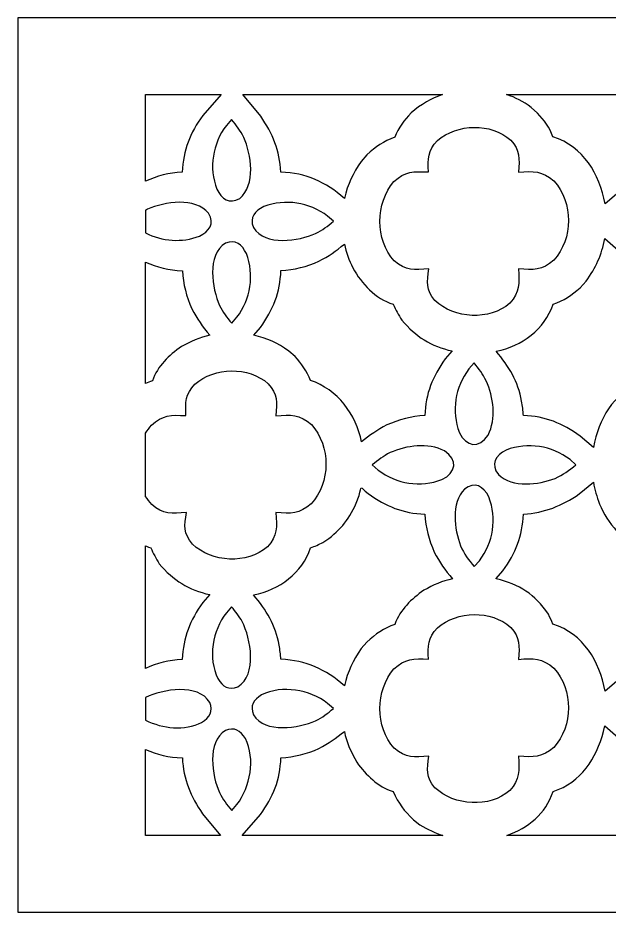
# Model space of a CAD drawing. Header units: centimetres. Extents: x -27 to -1.5, y -2.2 to 2.3.
# Drawn here: x -26.999 to -24.049, y -2.205 to 2.258 of the extents above; entities that cross this region are included whole.
import ezdxf

# ---------------------------------------------------------------- set-up
doc = ezdxf.new("R2010")
doc.units = ezdxf.units.CM
doc.header["$MEASUREMENT"] = 0
doc.layers.add('layer 1', color=7, linetype='Continuous')

msp = doc.modelspace()

# ---------------------------------------------------------------- linework, layer by layer
at = {"layer": 'layer 1', "color": 250}
for points, knots in [([(-1.49953, 2.25784), (-1.49953, 2.25784), (-1.49953, -2.20459), (-1.49953, -2.20459), (-1.49953, -2.20459), (-1.49953, -2.20459), (-26.99914, -2.20459), (-26.99914, -2.20459), (-26.99914, -2.20459), (-26.99914, -2.20459), (-26.99914, 2.25784), (-26.99914, 2.25784), (-26.99914, 2.25784), (-26.99914, 2.25784), (-1.49953, 2.25784), (-1.49953, 2.25784)], [0, 0, 0, 0, 0.2, 0.2, 0.2, 0.2, 0.4, 0.4, 0.4, 0.4, 0.6, 0.6, 0.6, 0.6, 1, 1, 1, 1]), ([(-26.36165, 1.44281), (-26.30533, 1.46889), (-26.24617, 1.48448), (-26.17884, 1.4881), (-26.17884, 1.4881), (-26.17439, 1.59801), (-26.14007, 1.68273), (-26.0765, 1.77122), (-26.0765, 1.77122), (-26.0765, 1.77122), (-25.98533, 1.87535), (-25.98533, 1.87535), (-25.98533, 1.87535), (-25.98533, 1.87535), (-26.36165, 1.87535), (-26.36165, 1.87535), (-26.36165, 1.87535), (-26.36165, 1.87535), (-26.36165, 1.44281), (-26.36165, 1.44281)], [0, 0, 0, 0, 0.1666667, 0.1666667, 0.1666667, 0.1666667, 0.3333333, 0.3333333, 0.3333333, 0.3333333, 0.5, 0.5, 0.5, 0.5, 0.6666667, 0.6666667, 0.6666667, 0.6666667, 1, 1, 1, 1]), ([(-25.87695, 1.87535), (-25.87695, 1.87535), (-25.7877, 1.76712), (-25.7877, 1.76712), (-25.7877, 1.76712), (-25.72815, 1.68054), (-25.69258, 1.59426), (-25.68699, 1.4885), (-25.68699, 1.4885), (-25.56098, 1.48339), (-25.46412, 1.43891), (-25.37025, 1.35673), (-25.37025, 1.35673), (-25.35205, 1.42842), (-25.32898, 1.4808), (-25.28678, 1.54168), (-25.28678, 1.54168), (-25.28678, 1.54168), (-25.25808, 1.57474), (-25.25808, 1.57474), (-25.25808, 1.57474), (-25.2139, 1.61489), (-25.17487, 1.64271), (-25.11817, 1.66277), (-25.11817, 1.66277), (-25.10087, 1.71015), (-25.07111, 1.74683), (-25.03742, 1.7834), (-25.03742, 1.7834), (-24.98773, 1.82617), (-24.93552, 1.85631), (-24.88057, 1.87535), (-24.88057, 1.87535), (-24.88057, 1.87535), (-25.87695, 1.87535), (-25.87695, 1.87535)], [0, 0, 0, 0, 0.1, 0.1, 0.1, 0.1, 0.2, 0.2, 0.2, 0.2, 0.3, 0.3, 0.3, 0.3, 0.4, 0.4, 0.4, 0.4, 0.5, 0.5, 0.5, 0.5, 0.6, 0.6, 0.6, 0.6, 0.7, 0.7, 0.7, 0.7, 0.8, 0.8, 0.8, 0.8, 1, 1, 1, 1]), ([(-24.56042, 1.87535), (-24.51689, 1.86021), (-24.47943, 1.84059), (-24.43753, 1.81111), (-24.43753, 1.81111), (-24.43753, 1.81111), (-24.40602, 1.78312), (-24.40602, 1.78312), (-24.40602, 1.78312), (-24.37501, 1.7479), (-24.34422, 1.7097), (-24.32964, 1.66427), (-24.32964, 1.66427), (-24.17747, 1.615), (-24.09696, 1.47988), (-24.06971, 1.32984), (-24.06971, 1.32984), (-24.06971, 1.32984), (-23.99993, 1.38738), (-23.99993, 1.38738), (-23.99993, 1.38738), (-23.91345, 1.44688), (-23.82756, 1.48239), (-23.72132, 1.4881), (-23.72132, 1.4881), (-23.71686, 1.59801), (-23.68255, 1.68273), (-23.61898, 1.77122), (-23.61898, 1.77122), (-23.61898, 1.77122), (-23.52781, 1.87535), (-23.52781, 1.87535), (-23.52781, 1.87535), (-23.52781, 1.87535), (-24.56042, 1.87535), (-24.56042, 1.87535)], [0, 0, 0, 0, 0.1, 0.1, 0.1, 0.1, 0.2, 0.2, 0.2, 0.2, 0.3, 0.3, 0.3, 0.3, 0.4, 0.4, 0.4, 0.4, 0.5, 0.5, 0.5, 0.5, 0.6, 0.6, 0.6, 0.6, 0.7, 0.7, 0.7, 0.7, 0.8, 0.8, 0.8, 0.8, 1, 1, 1, 1]), ([(-25.93298, 1.75054), (-25.9085, 1.72084), (-25.8896, 1.69637), (-25.87202, 1.66147), (-25.87202, 1.66147), (-25.83481, 1.57744), (-25.81066, 1.42404), (-25.89236, 1.35705), (-25.89236, 1.35705), (-25.944, 1.32553), (-25.9825, 1.35465), (-26.00645, 1.40271), (-26.00645, 1.40271), (-26.04685, 1.50948), (-26.02849, 1.63017), (-25.95902, 1.72081), (-25.95902, 1.72081), (-25.95902, 1.72081), (-25.93298, 1.75054), (-25.93298, 1.75054)], [0, 0, 0, 0, 0.1666667, 0.1666667, 0.1666667, 0.1666667, 0.3333333, 0.3333333, 0.3333333, 0.3333333, 0.5, 0.5, 0.5, 0.5, 0.6666667, 0.6666667, 0.6666667, 0.6666667, 1, 1, 1, 1]), ([(-24.50158, 1.00516), (-24.42681, 0.99882), (-24.38406, 0.99822), (-24.32561, 1.04847), (-24.32561, 1.04847), (-24.22829, 1.15485), (-24.22731, 1.33727), (-24.32441, 1.4441), (-24.32441, 1.4441), (-24.38314, 1.49487), (-24.4267, 1.49427), (-24.502, 1.48836), (-24.502, 1.48836), (-24.49566, 1.55629), (-24.49349, 1.59515), (-24.53994, 1.6479), (-24.53994, 1.6479), (-24.63881, 1.73571), (-24.80715, 1.73081), (-24.9061, 1.64567), (-24.9061, 1.64567), (-24.95358, 1.59413), (-24.95444, 1.55715), (-24.95066, 1.48888), (-24.95066, 1.48888), (-25.02487, 1.49319), (-25.06653, 1.49204), (-25.12294, 1.44079), (-25.12294, 1.44079), (-25.21618, 1.33341), (-25.21785, 1.15099), (-25.1215, 1.04497), (-25.1215, 1.04497), (-25.06354, 0.99506), (-25.02176, 0.99795), (-24.94794, 1.00594), (-24.94794, 1.00594), (-24.95915, 0.9378), (-24.96369, 0.90222), (-24.91821, 0.84763), (-24.91821, 0.84763), (-24.82125, 0.75627), (-24.64643, 0.74543), (-24.54421, 0.83366), (-24.54421, 0.83366), (-24.49439, 0.88916), (-24.4962, 0.93307), (-24.50158, 1.00516)], [0, 0, 0, 0, 0.0769231, 0.0769231, 0.0769231, 0.0769231, 0.1538462, 0.1538462, 0.1538462, 0.1538462, 0.2307692, 0.2307692, 0.2307692, 0.2307692, 0.3076923, 0.3076923, 0.3076923, 0.3076923, 0.3846154, 0.3846154, 0.3846154, 0.3846154, 0.4615385, 0.4615385, 0.4615385, 0.4615385, 0.5384615, 0.5384615, 0.5384615, 0.5384615, 0.6153846, 0.6153846, 0.6153846, 0.6153846, 0.6923077, 0.6923077, 0.6923077, 0.6923077, 0.7692308, 0.7692308, 0.7692308, 0.7692308, 0.8461538, 0.8461538, 0.8461538, 0.8461538, 1, 1, 1, 1]), ([(-26.36165, 1.29793), (-26.35845, 1.29966), (-26.35518, 1.30137), (-26.35181, 1.30308), (-26.35181, 1.30308), (-26.26777, 1.34028), (-26.11438, 1.36443), (-26.04738, 1.28273), (-26.04738, 1.28273), (-26.01588, 1.23111), (-26.04498, 1.19257), (-26.09306, 1.16864), (-26.09306, 1.16864), (-26.18137, 1.13523), (-26.27918, 1.14202), (-26.36165, 1.18467), (-26.36165, 1.18467), (-26.36165, 1.18467), (-26.36165, 1.29793), (-26.36165, 1.29793)], [0, 0, 0, 0, 0.1666667, 0.1666667, 0.1666667, 0.1666667, 0.3333333, 0.3333333, 0.3333333, 0.3333333, 0.5, 0.5, 0.5, 0.5, 0.6666667, 0.6666667, 0.6666667, 0.6666667, 1, 1, 1, 1]), ([(-25.42455, 1.24265), (-25.45425, 1.21816), (-25.47871, 1.19929), (-25.51362, 1.18168), (-25.51362, 1.18168), (-25.59635, 1.14506), (-25.76639, 1.11751), (-25.82372, 1.21131), (-25.82372, 1.21131), (-25.84482, 1.26188), (-25.81662, 1.29408), (-25.77238, 1.31611), (-25.77238, 1.31611), (-25.6656, 1.35649), (-25.54491, 1.33816), (-25.45429, 1.26868), (-25.45429, 1.26868), (-25.45429, 1.26868), (-25.42455, 1.24265), (-25.42455, 1.24265)], [0, 0, 0, 0, 0.1666667, 0.1666667, 0.1666667, 0.1666667, 0.3333333, 0.3333333, 0.3333333, 0.3333333, 0.5, 0.5, 0.5, 0.5, 0.6666667, 0.6666667, 0.6666667, 0.6666667, 1, 1, 1, 1]), ([(-25.93244, 0.73422), (-25.95694, 0.76392), (-25.97581, 0.78838), (-25.99341, 0.82329), (-25.99341, 0.82329), (-26.03001, 0.90601), (-26.0576, 1.07608), (-25.96378, 1.13338), (-25.96378, 1.13338), (-25.91324, 1.1545), (-25.88099, 1.12628), (-25.85898, 1.08203), (-25.85898, 1.08203), (-25.81859, 0.97526), (-25.83693, 0.8546), (-25.90641, 0.76395), (-25.90641, 0.76395), (-25.90641, 0.76395), (-25.93244, 0.73422), (-25.93244, 0.73422)], [0, 0, 0, 0, 0.1666667, 0.1666667, 0.1666667, 0.1666667, 0.3333333, 0.3333333, 0.3333333, 0.3333333, 0.5, 0.5, 0.5, 0.5, 0.6666667, 0.6666667, 0.6666667, 0.6666667, 1, 1, 1, 1]), ([(-25.82263, 0.67503), (-25.75444, 0.65782), (-25.70514, 0.63587), (-25.64754, 0.59533), (-25.64754, 0.59533), (-25.64754, 0.59533), (-25.61602, 0.56735), (-25.61602, 0.56735), (-25.61602, 0.56735), (-25.58502, 0.53214), (-25.55423, 0.49394), (-25.53965, 0.4485), (-25.53965, 0.4485), (-25.40577, 0.40516), (-25.30951, 0.2783), (-25.28474, 0.14175), (-25.28474, 0.14175), (-25.24333, 0.17591), (-25.20606, 0.20113), (-25.15864, 0.22636), (-25.15864, 0.22636), (-25.09763, 0.25304), (-25.03559, 0.26964), (-24.96883, 0.27323), (-24.96883, 0.27323), (-24.96438, 0.38314), (-24.93006, 0.46786), (-24.8665, 0.55635), (-24.8665, 0.55635), (-24.8665, 0.55635), (-24.8321, 0.59563), (-24.8321, 0.59563), (-24.8321, 0.59563), (-24.93763, 0.61951), (-25.01459, 0.66675), (-25.08379, 0.74979), (-25.08379, 0.74979), (-25.10072, 0.77657), (-25.11343, 0.80022), (-25.12641, 0.82909), (-25.12641, 0.82909), (-25.21863, 0.85756), (-25.282, 0.92995), (-25.32851, 1.01067), (-25.32851, 1.01067), (-25.34587, 1.04868), (-25.36225, 1.08737), (-25.36998, 1.12871), (-25.36998, 1.12871), (-25.41165, 1.09434), (-25.44903, 1.06893), (-25.49677, 1.04351), (-25.49677, 1.04351), (-25.55762, 1.01692), (-25.62013, 1.00018), (-25.68659, 0.99665), (-25.68659, 0.99665), (-25.69109, 0.8867), (-25.72531, 0.80208), (-25.78892, 0.71354), (-25.78892, 0.71354), (-25.78892, 0.71354), (-25.82263, 0.67503), (-25.82263, 0.67503)], [0, 0, 0, 0, 0.0588235, 0.0588235, 0.0588235, 0.0588235, 0.1176471, 0.1176471, 0.1176471, 0.1176471, 0.1764706, 0.1764706, 0.1764706, 0.1764706, 0.2352941, 0.2352941, 0.2352941, 0.2352941, 0.2941176, 0.2941176, 0.2941176, 0.2941176, 0.3529412, 0.3529412, 0.3529412, 0.3529412, 0.4117647, 0.4117647, 0.4117647, 0.4117647, 0.4705882, 0.4705882, 0.4705882, 0.4705882, 0.5294118, 0.5294118, 0.5294118, 0.5294118, 0.5882353, 0.5882353, 0.5882353, 0.5882353, 0.6470588, 0.6470588, 0.6470588, 0.6470588, 0.7058824, 0.7058824, 0.7058824, 0.7058824, 0.7647059, 0.7647059, 0.7647059, 0.7647059, 0.8235294, 0.8235294, 0.8235294, 0.8235294, 0.8823529, 0.8823529, 0.8823529, 0.8823529, 1, 1, 1, 1]), ([(-24.07105, 1.15728), (-24.08676, 1.07413), (-24.1145, 1.01178), (-24.16432, 0.94344), (-24.16432, 0.94344), (-24.16432, 0.94344), (-24.19406, 0.91092), (-24.19406, 0.91092), (-24.19406, 0.91092), (-24.23589, 0.87497), (-24.27545, 0.84635), (-24.32861, 0.82928), (-24.32861, 0.82928), (-24.37021, 0.70181), (-24.4852, 0.62147), (-24.61212, 0.59398), (-24.61212, 0.59398), (-24.55016, 0.51886), (-24.50249, 0.44268), (-24.48572, 0.34482), (-24.48572, 0.34482), (-24.48174, 0.32161), (-24.47824, 0.2975), (-24.47698, 0.27362), (-24.47698, 0.27362), (-24.36703, 0.26916), (-24.28233, 0.23485), (-24.19387, 0.1713), (-24.19387, 0.1713), (-24.19387, 0.1713), (-24.12758, 0.11327), (-24.12758, 0.11327), (-24.12758, 0.11327), (-24.12758, 0.11327), (-24.12279, 0.14072), (-24.12279, 0.14072), (-24.12279, 0.14072), (-24.08692, 0.28204), (-24.01373, 0.39639), (-23.87065, 0.447), (-23.87065, 0.447), (-23.84345, 0.52151), (-23.78902, 0.5736), (-23.72537, 0.61753), (-23.72537, 0.61753), (-23.68147, 0.64189), (-23.63401, 0.66488), (-23.58412, 0.6739), (-23.58412, 0.6739), (-23.62032, 0.71779), (-23.6473, 0.75617), (-23.67405, 0.80643), (-23.67405, 0.80643), (-23.70072, 0.86744), (-23.71731, 0.92947), (-23.72092, 0.99625), (-23.72092, 0.99625), (-23.83084, 1.00071), (-23.91553, 1.03501), (-24.00404, 1.09859), (-24.00404, 1.09859), (-24.00404, 1.09859), (-24.07105, 1.15728), (-24.07105, 1.15728)], [0, 0, 0, 0, 0.0588235, 0.0588235, 0.0588235, 0.0588235, 0.1176471, 0.1176471, 0.1176471, 0.1176471, 0.1764706, 0.1764706, 0.1764706, 0.1764706, 0.2352941, 0.2352941, 0.2352941, 0.2352941, 0.2941176, 0.2941176, 0.2941176, 0.2941176, 0.3529412, 0.3529412, 0.3529412, 0.3529412, 0.4117647, 0.4117647, 0.4117647, 0.4117647, 0.4705882, 0.4705882, 0.4705882, 0.4705882, 0.5294118, 0.5294118, 0.5294118, 0.5294118, 0.5882353, 0.5882353, 0.5882353, 0.5882353, 0.6470588, 0.6470588, 0.6470588, 0.6470588, 0.7058824, 0.7058824, 0.7058824, 0.7058824, 0.7647059, 0.7647059, 0.7647059, 0.7647059, 0.8235294, 0.8235294, 0.8235294, 0.8235294, 0.8823529, 0.8823529, 0.8823529, 0.8823529, 1, 1, 1, 1]), ([(-26.36165, 0.43342), (-26.35092, 0.43835), (-26.33978, 0.44289), (-26.32817, 0.447), (-26.32817, 0.447), (-26.30097, 0.52151), (-26.24654, 0.5736), (-26.1829, 0.61753), (-26.1829, 0.61753), (-26.139, 0.64189), (-26.09153, 0.66488), (-26.04164, 0.6739), (-26.04164, 0.6739), (-26.07785, 0.71779), (-26.10482, 0.75617), (-26.13157, 0.80643), (-26.13157, 0.80643), (-26.15825, 0.86744), (-26.17484, 0.92947), (-26.17845, 0.99625), (-26.17845, 0.99625), (-26.24697, 0.99903), (-26.30569, 1.01342), (-26.36165, 1.03926), (-26.36165, 1.03926), (-26.36165, 1.03926), (-26.36165, 0.43342), (-26.36165, 0.43342)], [0, 0, 0, 0, 0.125, 0.125, 0.125, 0.125, 0.25, 0.25, 0.25, 0.25, 0.375, 0.375, 0.375, 0.375, 0.5, 0.5, 0.5, 0.5, 0.625, 0.625, 0.625, 0.625, 0.75, 0.75, 0.75, 0.75, 1, 1, 1, 1]), ([(-24.72297, 0.53567), (-24.69842, 0.50588), (-24.6793, 0.4809), (-24.66201, 0.44659), (-24.66201, 0.44659), (-24.62559, 0.36435), (-24.611, 0.25851), (-24.65347, 0.17566), (-24.65347, 0.17566), (-24.69719, 0.10556), (-24.76181, 0.11836), (-24.79644, 0.18784), (-24.79644, 0.18784), (-24.83704, 0.29513), (-24.81843, 0.41536), (-24.74901, 0.50593), (-24.74901, 0.50593), (-24.74901, 0.50593), (-24.72297, 0.53567), (-24.72297, 0.53567)], [0, 0, 0, 0, 0.1666667, 0.1666667, 0.1666667, 0.1666667, 0.3333333, 0.3333333, 0.3333333, 0.3333333, 0.5, 0.5, 0.5, 0.5, 0.6666667, 0.6666667, 0.6666667, 0.6666667, 1, 1, 1, 1]), ([(-25.71159, -0.21061), (-25.63682, -0.21695), (-25.59406, -0.21755), (-25.53562, -0.1673), (-25.53562, -0.1673), (-25.4383, -0.06092), (-25.43732, 0.12151), (-25.53441, 0.22833), (-25.53441, 0.22833), (-25.59314, 0.2791), (-25.63672, 0.2785), (-25.712, 0.27259), (-25.712, 0.27259), (-25.70567, 0.34052), (-25.7035, 0.3794), (-25.74995, 0.43213), (-25.74995, 0.43213), (-25.84879, 0.51994), (-26.01718, 0.51504), (-26.11611, 0.4299), (-26.11611, 0.4299), (-26.16358, 0.37837), (-26.16445, 0.34139), (-26.16067, 0.27311), (-26.16067, 0.27311), (-26.23487, 0.27742), (-26.27655, 0.27627), (-26.33295, 0.22501), (-26.33295, 0.22501), (-26.34376, 0.21257), (-26.35331, 0.19911), (-26.36165, 0.18488), (-26.36165, 0.18488), (-26.36165, 0.18488), (-26.36165, -0.13009), (-26.36165, -0.13009), (-26.36165, -0.13009), (-26.35297, -0.14456), (-26.34294, -0.15823), (-26.33151, -0.1708), (-26.33151, -0.1708), (-26.27354, -0.22071), (-26.23177, -0.21782), (-26.15794, -0.20983), (-26.15794, -0.20983), (-26.16916, -0.27797), (-26.17369, -0.31355), (-26.12822, -0.36814), (-26.12822, -0.36814), (-26.03127, -0.45949), (-25.85642, -0.47035), (-25.75421, -0.38211), (-25.75421, -0.38211), (-25.70439, -0.32662), (-25.7062, -0.28269), (-25.71159, -0.21061)], [0, 0, 0, 0, 0.0666667, 0.0666667, 0.0666667, 0.0666667, 0.1333333, 0.1333333, 0.1333333, 0.1333333, 0.2, 0.2, 0.2, 0.2, 0.2666667, 0.2666667, 0.2666667, 0.2666667, 0.3333333, 0.3333333, 0.3333333, 0.3333333, 0.4, 0.4, 0.4, 0.4, 0.4666667, 0.4666667, 0.4666667, 0.4666667, 0.5333333, 0.5333333, 0.5333333, 0.5333333, 0.6, 0.6, 0.6, 0.6, 0.6666667, 0.6666667, 0.6666667, 0.6666667, 0.7333333, 0.7333333, 0.7333333, 0.7333333, 0.8, 0.8, 0.8, 0.8, 0.8666667, 0.8666667, 0.8666667, 0.8666667, 1, 1, 1, 1]), ([(-25.23086, 0.02724), (-25.20108, 0.0518), (-25.1761, 0.0709), (-25.1418, 0.0882), (-25.1418, 0.0882), (-25.05955, 0.12462), (-24.95371, 0.13921), (-24.87087, 0.09673), (-24.87087, 0.09673), (-24.80077, 0.05302), (-24.81356, -0.01161), (-24.88305, -0.04623), (-24.88305, -0.04623), (-24.99034, -0.08682), (-25.11055, -0.06823), (-25.20113, 0.0012), (-25.20113, 0.0012), (-25.20113, 0.0012), (-25.23086, 0.02724), (-25.23086, 0.02724)], [0, 0, 0, 0, 0.1666667, 0.1666667, 0.1666667, 0.1666667, 0.3333333, 0.3333333, 0.3333333, 0.3333333, 0.5, 0.5, 0.5, 0.5, 0.6666667, 0.6666667, 0.6666667, 0.6666667, 1, 1, 1, 1]), ([(-24.21455, 0.02778), (-24.24941, -0.00098), (-24.27776, -0.02175), (-24.31899, -0.04001), (-24.31899, -0.04001), (-24.40125, -0.07174), (-24.53062, -0.08837), (-24.60113, -0.02129), (-24.60113, -0.02129), (-24.6432, 0.0301), (-24.61454, 0.07526), (-24.56237, 0.10123), (-24.56237, 0.10123), (-24.45508, 0.14181), (-24.33485, 0.12324), (-24.24428, 0.0538), (-24.24428, 0.0538), (-24.24428, 0.0538), (-24.21455, 0.02778), (-24.21455, 0.02778)], [0, 0, 0, 0, 0.1666667, 0.1666667, 0.1666667, 0.1666667, 0.3333333, 0.3333333, 0.3333333, 0.3333333, 0.5, 0.5, 0.5, 0.5, 0.6666667, 0.6666667, 0.6666667, 0.6666667, 1, 1, 1, 1]), ([(-25.37025, -1.0748), (-25.35205, -1.0031), (-25.32897, -0.95072), (-25.28678, -0.88985), (-25.28678, -0.88985), (-25.28678, -0.88985), (-25.25808, -0.85679), (-25.25808, -0.85679), (-25.25808, -0.85679), (-25.21391, -0.81665), (-25.17486, -0.78882), (-25.11817, -0.76876), (-25.11817, -0.76876), (-25.09099, -0.69426), (-25.03652, -0.64216), (-24.97289, -0.59824), (-24.97289, -0.59824), (-24.92863, -0.57367), (-24.88128, -0.55091), (-24.831, -0.54175), (-24.831, -0.54175), (-24.86745, -0.49756), (-24.89464, -0.45904), (-24.92157, -0.40845), (-24.92157, -0.40845), (-24.94824, -0.34743), (-24.96483, -0.28541), (-24.96844, -0.21863), (-24.96844, -0.21863), (-25.07836, -0.21416), (-25.16305, -0.17987), (-25.25156, -0.11628), (-25.25156, -0.11628), (-25.29642, -0.07699), (-25.28306, -0.07468), (-25.297, -0.12619), (-25.297, -0.12619), (-25.297, -0.12619), (-25.31071, -0.16421), (-25.31071, -0.16421), (-25.31071, -0.16421), (-25.35174, -0.25285), (-25.39531, -0.306), (-25.47729, -0.35996), (-25.47729, -0.35996), (-25.49788, -0.36985), (-25.51689, -0.37951), (-25.53862, -0.38649), (-25.53862, -0.38649), (-25.58036, -0.51438), (-25.69553, -0.59436), (-25.82274, -0.62192), (-25.82274, -0.62192), (-25.7604, -0.69752), (-25.71274, -0.77339), (-25.69573, -0.87184), (-25.69573, -0.87184), (-25.69171, -0.89508), (-25.68825, -0.91916), (-25.68699, -0.94304), (-25.68699, -0.94304), (-25.56099, -0.94814), (-25.46412, -0.99262), (-25.37025, -1.0748)], [0, 0, 0, 0, 0.0588235, 0.0588235, 0.0588235, 0.0588235, 0.1176471, 0.1176471, 0.1176471, 0.1176471, 0.1764706, 0.1764706, 0.1764706, 0.1764706, 0.2352941, 0.2352941, 0.2352941, 0.2352941, 0.2941176, 0.2941176, 0.2941176, 0.2941176, 0.3529412, 0.3529412, 0.3529412, 0.3529412, 0.4117647, 0.4117647, 0.4117647, 0.4117647, 0.4705882, 0.4705882, 0.4705882, 0.4705882, 0.5294118, 0.5294118, 0.5294118, 0.5294118, 0.5882353, 0.5882353, 0.5882353, 0.5882353, 0.6470588, 0.6470588, 0.6470588, 0.6470588, 0.7058824, 0.7058824, 0.7058824, 0.7058824, 0.7647059, 0.7647059, 0.7647059, 0.7647059, 0.8235294, 0.8235294, 0.8235294, 0.8235294, 0.8823529, 0.8823529, 0.8823529, 0.8823529, 1, 1, 1, 1]), ([(-24.72243, -0.48065), (-24.75119, -0.44579), (-24.77197, -0.41743), (-24.79021, -0.37621), (-24.79021, -0.37621), (-24.82193, -0.29399), (-24.83859, -0.16453), (-24.7715, -0.09408), (-24.7715, -0.09408), (-24.72014, -0.05198), (-24.67492, -0.08068), (-24.64897, -0.13284), (-24.64897, -0.13284), (-24.60839, -0.24013), (-24.62697, -0.36033), (-24.6964, -0.45093), (-24.6964, -0.45093), (-24.6964, -0.45093), (-24.72243, -0.48065), (-24.72243, -0.48065)], [0, 0, 0, 0, 0.1666667, 0.1666667, 0.1666667, 0.1666667, 0.3333333, 0.3333333, 0.3333333, 0.3333333, 0.5, 0.5, 0.5, 0.5, 0.6666667, 0.6666667, 0.6666667, 0.6666667, 1, 1, 1, 1]), ([(-23.58393, -0.62028), (-23.6898, -0.59633), (-23.76681, -0.54933), (-23.83627, -0.46598), (-23.83627, -0.46598), (-23.8532, -0.4392), (-23.86591, -0.41555), (-23.8789, -0.38668), (-23.8789, -0.38668), (-23.98505, -0.3539), (-24.05365, -0.26494), (-24.0979, -0.16808), (-24.0979, -0.16808), (-24.11091, -0.13147), (-24.12048, -0.09767), (-24.12761, -0.05948), (-24.12761, -0.05948), (-24.12761, -0.05948), (-24.19796, -0.1175), (-24.19796, -0.1175), (-24.19796, -0.1175), (-24.28418, -0.17681), (-24.37106, -0.21261), (-24.47659, -0.21823), (-24.47659, -0.21823), (-24.48108, -0.32817), (-24.5153, -0.4128), (-24.57891, -0.50134), (-24.57891, -0.50134), (-24.57891, -0.50134), (-24.61328, -0.54059), (-24.61328, -0.54059), (-24.61328, -0.54059), (-24.61328, -0.54059), (-24.61295, -0.54065), (-24.61295, -0.54065), (-24.61295, -0.54065), (-24.49588, -0.5702), (-24.42013, -0.61707), (-24.35214, -0.71853), (-24.35214, -0.71853), (-24.34444, -0.73439), (-24.33502, -0.75051), (-24.32964, -0.76727), (-24.32964, -0.76727), (-24.17748, -0.8165), (-24.09696, -0.95167), (-24.06971, -1.1017), (-24.06971, -1.1017), (-24.06971, -1.1017), (-23.99993, -1.04415), (-23.99993, -1.04415), (-23.99993, -1.04415), (-23.91345, -0.98465), (-23.82756, -0.94915), (-23.72132, -0.94343), (-23.72132, -0.94343), (-23.71686, -0.83352), (-23.68255, -0.7488), (-23.61898, -0.66031), (-23.61898, -0.66031), (-23.61898, -0.66031), (-23.58393, -0.62028), (-23.58393, -0.62028)], [0, 0, 0, 0, 0.0588235, 0.0588235, 0.0588235, 0.0588235, 0.1176471, 0.1176471, 0.1176471, 0.1176471, 0.1764706, 0.1764706, 0.1764706, 0.1764706, 0.2352941, 0.2352941, 0.2352941, 0.2352941, 0.2941176, 0.2941176, 0.2941176, 0.2941176, 0.3529412, 0.3529412, 0.3529412, 0.3529412, 0.4117647, 0.4117647, 0.4117647, 0.4117647, 0.4705882, 0.4705882, 0.4705882, 0.4705882, 0.5294118, 0.5294118, 0.5294118, 0.5294118, 0.5882353, 0.5882353, 0.5882353, 0.5882353, 0.6470588, 0.6470588, 0.6470588, 0.6470588, 0.7058824, 0.7058824, 0.7058824, 0.7058824, 0.7647059, 0.7647059, 0.7647059, 0.7647059, 0.8235294, 0.8235294, 0.8235294, 0.8235294, 0.8823529, 0.8823529, 0.8823529, 0.8823529, 1, 1, 1, 1]), ([(-26.36165, -0.98872), (-26.30533, -0.96264), (-26.24618, -0.94705), (-26.17884, -0.94343), (-26.17884, -0.94343), (-26.17439, -0.83352), (-26.14007, -0.7488), (-26.0765, -0.66031), (-26.0765, -0.66031), (-26.0765, -0.66031), (-26.04145, -0.62028), (-26.04145, -0.62028), (-26.04145, -0.62028), (-26.14733, -0.59633), (-26.22433, -0.54933), (-26.2938, -0.46598), (-26.2938, -0.46598), (-26.31072, -0.4392), (-26.32344, -0.41555), (-26.33642, -0.38668), (-26.33642, -0.38668), (-26.33642, -0.38668), (-26.34718, -0.38336), (-26.34718, -0.38336), (-26.34718, -0.38336), (-26.35209, -0.38104), (-26.3569, -0.37865), (-26.36165, -0.37622), (-26.36165, -0.37622), (-26.36165, -0.37622), (-26.36165, -0.98872), (-26.36165, -0.98872)], [0, 0, 0, 0, 0.1111111, 0.1111111, 0.1111111, 0.1111111, 0.2222222, 0.2222222, 0.2222222, 0.2222222, 0.3333333, 0.3333333, 0.3333333, 0.3333333, 0.4444444, 0.4444444, 0.4444444, 0.4444444, 0.5555556, 0.5555556, 0.5555556, 0.5555556, 0.6666667, 0.6666667, 0.6666667, 0.6666667, 0.7777778, 0.7777778, 0.7777778, 0.7777778, 1, 1, 1, 1]), ([(-25.93298, -0.68099), (-25.91313, -0.70508), (-25.89525, -0.72764), (-25.87964, -0.75494), (-25.87964, -0.75494), (-25.8373, -0.83889), (-25.80325, -1.02007), (-25.90165, -1.08016), (-25.90165, -1.08016), (-25.94666, -1.09894), (-25.97725, -1.07936), (-26.00117, -1.03941), (-26.00117, -1.03941), (-26.05241, -0.93655), (-26.02712, -0.79962), (-25.95902, -0.71073), (-25.95902, -0.71073), (-25.95902, -0.71073), (-25.93298, -0.68099), (-25.93298, -0.68099)], [0, 0, 0, 0, 0.1666667, 0.1666667, 0.1666667, 0.1666667, 0.3333333, 0.3333333, 0.3333333, 0.3333333, 0.5, 0.5, 0.5, 0.5, 0.6666667, 0.6666667, 0.6666667, 0.6666667, 1, 1, 1, 1]), ([(-24.50158, -1.42638), (-24.42681, -1.43272), (-24.38405, -1.43331), (-24.32561, -1.38307), (-24.32561, -1.38307), (-24.22829, -1.27668), (-24.22731, -1.09426), (-24.32441, -0.98743), (-24.32441, -0.98743), (-24.38312, -0.93666), (-24.42672, -0.93726), (-24.502, -0.94317), (-24.502, -0.94317), (-24.49566, -0.87525), (-24.49349, -0.83636), (-24.53994, -0.78364), (-24.53994, -0.78364), (-24.63878, -0.69582), (-24.80718, -0.70072), (-24.9061, -0.78586), (-24.9061, -0.78586), (-24.95358, -0.8374), (-24.95444, -0.87438), (-24.95066, -0.94266), (-24.95066, -0.94266), (-25.02486, -0.93834), (-25.06655, -0.93949), (-25.12294, -0.99075), (-25.12294, -0.99075), (-25.21618, -1.09811), (-25.21784, -1.28055), (-25.1215, -1.38657), (-25.1215, -1.38657), (-25.06354, -1.43647), (-25.02177, -1.43358), (-24.94794, -1.42559), (-24.94794, -1.42559), (-24.95915, -1.49374), (-24.96369, -1.52931), (-24.91821, -1.5839), (-24.91821, -1.5839), (-24.82126, -1.67526), (-24.64642, -1.68611), (-24.54421, -1.59788), (-24.54421, -1.59788), (-24.49439, -1.54238), (-24.4962, -1.49846), (-24.50158, -1.42638)], [0, 0, 0, 0, 0.0769231, 0.0769231, 0.0769231, 0.0769231, 0.1538462, 0.1538462, 0.1538462, 0.1538462, 0.2307692, 0.2307692, 0.2307692, 0.2307692, 0.3076923, 0.3076923, 0.3076923, 0.3076923, 0.3846154, 0.3846154, 0.3846154, 0.3846154, 0.4615385, 0.4615385, 0.4615385, 0.4615385, 0.5384615, 0.5384615, 0.5384615, 0.5384615, 0.6153846, 0.6153846, 0.6153846, 0.6153846, 0.6923077, 0.6923077, 0.6923077, 0.6923077, 0.7692308, 0.7692308, 0.7692308, 0.7692308, 0.8461538, 0.8461538, 0.8461538, 0.8461538, 1, 1, 1, 1]), ([(-26.36165, -1.1335), (-26.27562, -1.09244), (-26.10052, -1.06169), (-26.04171, -1.1581), (-26.04171, -1.1581), (-26.0229, -1.20308), (-26.04253, -1.23372), (-26.08246, -1.25762), (-26.08246, -1.25762), (-26.16768, -1.30006), (-26.27634, -1.28999), (-26.36165, -1.24652), (-26.36165, -1.24652), (-26.36165, -1.24652), (-26.36165, -1.1335), (-26.36165, -1.1335)], [0, 0, 0, 0, 0.2, 0.2, 0.2, 0.2, 0.4, 0.4, 0.4, 0.4, 0.6, 0.6, 0.6, 0.6, 1, 1, 1, 1]), ([(-25.42455, -1.18888), (-25.45331, -1.2126), (-25.48014, -1.23297), (-25.51362, -1.24986), (-25.51362, -1.24986), (-25.59688, -1.28671), (-25.76644, -1.31394), (-25.82372, -1.22022), (-25.82372, -1.22022), (-25.84252, -1.17518), (-25.8229, -1.14464), (-25.78296, -1.1207), (-25.78296, -1.1207), (-25.6801, -1.06948), (-25.54318, -1.09474), (-25.45429, -1.16285), (-25.45429, -1.16285), (-25.45429, -1.16285), (-25.42455, -1.18888), (-25.42455, -1.18888)], [0, 0, 0, 0, 0.1666667, 0.1666667, 0.1666667, 0.1666667, 0.3333333, 0.3333333, 0.3333333, 0.3333333, 0.5, 0.5, 0.5, 0.5, 0.6666667, 0.6666667, 0.6666667, 0.6666667, 1, 1, 1, 1]), ([(-25.93244, -1.69731), (-25.95617, -1.66855), (-25.97653, -1.64172), (-25.99341, -1.60825), (-25.99341, -1.60825), (-26.03024, -1.52499), (-26.05751, -1.3554), (-25.96378, -1.29815), (-25.96378, -1.29815), (-25.91874, -1.27935), (-25.8882, -1.29897), (-25.86425, -1.33891), (-25.86425, -1.33891), (-25.81305, -1.44175), (-25.83827, -1.5787), (-25.90641, -1.66758), (-25.90641, -1.66758), (-25.90641, -1.66758), (-25.93244, -1.69731), (-25.93244, -1.69731)], [0, 0, 0, 0, 0.1666667, 0.1666667, 0.1666667, 0.1666667, 0.3333333, 0.3333333, 0.3333333, 0.3333333, 0.5, 0.5, 0.5, 0.5, 0.6666667, 0.6666667, 0.6666667, 0.6666667, 1, 1, 1, 1]), ([(-23.53094, -1.8221), (-23.53094, -1.8221), (-23.62019, -1.71391), (-23.62019, -1.71391), (-23.62019, -1.71391), (-23.6797, -1.6274), (-23.71518, -1.54156), (-23.72092, -1.43528), (-23.72092, -1.43528), (-23.83084, -1.43082), (-23.91553, -1.39653), (-24.00404, -1.33294), (-24.00404, -1.33294), (-24.00404, -1.33294), (-24.07105, -1.27426), (-24.07105, -1.27426), (-24.07105, -1.27426), (-24.07105, -1.27426), (-24.07656, -1.30341), (-24.07656, -1.30341), (-24.07656, -1.30341), (-24.11307, -1.43829), (-24.18891, -1.5574), (-24.32861, -1.60225), (-24.32861, -1.60225), (-24.36548, -1.71526), (-24.45327, -1.78314), (-24.5588, -1.8221), (-24.5588, -1.8221), (-24.5588, -1.8221), (-23.53094, -1.8221), (-23.53094, -1.8221)], [0, 0, 0, 0, 0.1111111, 0.1111111, 0.1111111, 0.1111111, 0.2222222, 0.2222222, 0.2222222, 0.2222222, 0.3333333, 0.3333333, 0.3333333, 0.3333333, 0.4444444, 0.4444444, 0.4444444, 0.4444444, 0.5555556, 0.5555556, 0.5555556, 0.5555556, 0.6666667, 0.6666667, 0.6666667, 0.6666667, 0.7777778, 0.7777778, 0.7777778, 0.7777778, 1, 1, 1, 1]), ([(-24.87953, -1.8221), (-24.91747, -1.80937), (-24.95494, -1.79168), (-24.99286, -1.76855), (-24.99286, -1.76855), (-24.99286, -1.76855), (-25.02532, -1.74404), (-25.02532, -1.74404), (-25.02532, -1.74404), (-25.07298, -1.69911), (-25.09948, -1.66234), (-25.12641, -1.60245), (-25.12641, -1.60245), (-25.20456, -1.57831), (-25.26126, -1.52126), (-25.30776, -1.45687), (-25.30776, -1.45687), (-25.33571, -1.40836), (-25.35959, -1.35841), (-25.36998, -1.30283), (-25.36998, -1.30283), (-25.41165, -1.33719), (-25.44903, -1.36261), (-25.49677, -1.38802), (-25.49677, -1.38802), (-25.55766, -1.41463), (-25.62009, -1.43131), (-25.68659, -1.43489), (-25.68659, -1.43489), (-25.69109, -1.54483), (-25.72531, -1.62945), (-25.78892, -1.718), (-25.78892, -1.718), (-25.78892, -1.718), (-25.88007, -1.8221), (-25.88007, -1.8221), (-25.88007, -1.8221), (-25.88007, -1.8221), (-24.87953, -1.8221), (-24.87953, -1.8221)], [0, 0, 0, 0, 0.0909091, 0.0909091, 0.0909091, 0.0909091, 0.1818182, 0.1818182, 0.1818182, 0.1818182, 0.2727273, 0.2727273, 0.2727273, 0.2727273, 0.3636364, 0.3636364, 0.3636364, 0.3636364, 0.4545455, 0.4545455, 0.4545455, 0.4545455, 0.5454545, 0.5454545, 0.5454545, 0.5454545, 0.6363636, 0.6363636, 0.6363636, 0.6363636, 0.7272727, 0.7272727, 0.7272727, 0.7272727, 0.8181818, 0.8181818, 0.8181818, 0.8181818, 1, 1, 1, 1]), ([(-25.98847, -1.8221), (-25.98847, -1.8221), (-26.07771, -1.71391), (-26.07771, -1.71391), (-26.07771, -1.71391), (-26.13723, -1.6274), (-26.17271, -1.54156), (-26.17845, -1.43528), (-26.17845, -1.43528), (-26.24698, -1.4325), (-26.30569, -1.41812), (-26.36165, -1.39228), (-26.36165, -1.39228), (-26.36165, -1.39228), (-26.36165, -1.8221), (-26.36165, -1.8221), (-26.36165, -1.8221), (-26.36165, -1.8221), (-25.98847, -1.8221), (-25.98847, -1.8221)], [0, 0, 0, 0, 0.1666667, 0.1666667, 0.1666667, 0.1666667, 0.3333333, 0.3333333, 0.3333333, 0.3333333, 0.5, 0.5, 0.5, 0.5, 0.6666667, 0.6666667, 0.6666667, 0.6666667, 1, 1, 1, 1])]:
    msp.add_open_spline(points, degree=3, knots=knots, dxfattribs=at)

doc.saveas('drawing.dxf')
